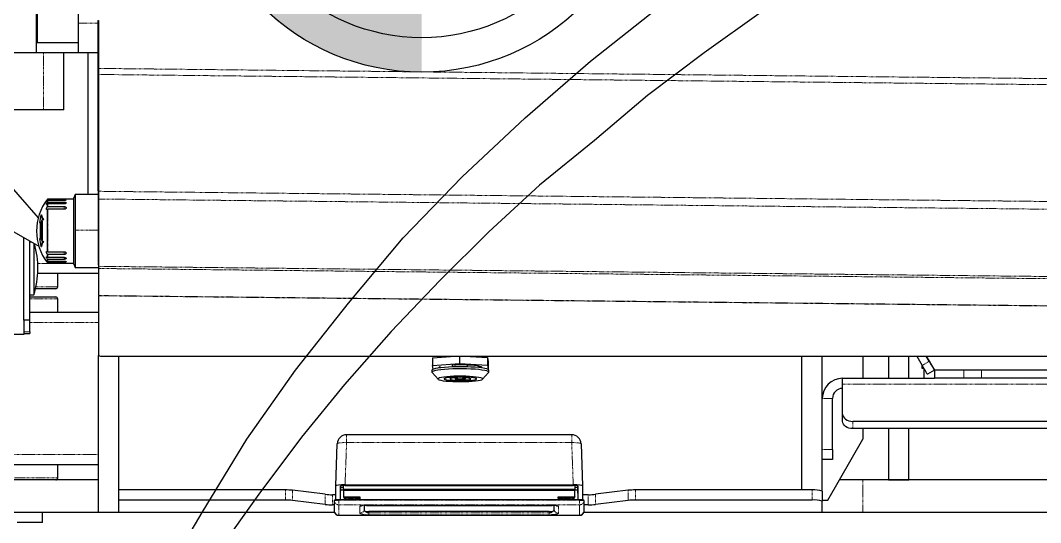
# Model space of a CAD drawing. Header units: millimetres. Extents: x -18594 to 273470, y -238787 to 48452.
# Drawn here: x 173845 to 174346, y -30699 to -30452 of the extents above; entities that cross this region are included whole.
import ezdxf

# ---------------------------------------------------------------- set-up
doc = ezdxf.new("R2010")
doc.units = ezdxf.units.MM
doc.linetypes.add('Xref AGV layout$0$PHANTOM', pattern=[2.5, 1.25, -0.25, 0.25, -0.25, 0.25, -0.25])
doc.layers.add('AM_BOR', color=4, linetype='Continuous', lineweight=25)
doc.layers.add('Xref AGV layout$0$ANNOTATION', color=5, linetype='Continuous')
doc.layers.add('Xref AGV layout$0$Ndc8_F_TurnRightModerate', color=5, linetype='Continuous', true_color=0x0000ff)
doc.layers.add('Xref AGV layout$0$Ndc8_R_TurnLeftModerate', color=1, linetype='Continuous', true_color=0xff0000)

# ---------------------------------------------------------------- blocks, each defined once
blk = doc.blocks.new('Xref AGV layout$0$SW_DOWELSYMBOL_0')
at = {"linetype": 'Continuous', "lineweight": 18}
h = blk.add_hatch(color=0, dxfattribs=at)
edge = h.paths.add_edge_path(flags=0)
edge.add_arc((0, 0), 111.46, 0, 90)
edge.add_line((0, 111.46), (0, 0))
edge.add_line((0, 0), (111.46, 0))
h = blk.add_hatch(color=0, dxfattribs=at)
edge = h.paths.add_edge_path(flags=0)
edge.add_arc((0, 0), 111.46, 180, 270)
edge.add_line((0, -111.46), (0, 0))
edge.add_line((0, 0), (-111.46, 0))
at = {"layer": 'Xref AGV layout$0$ANNOTATION', "color": 0}
blk.add_circle((0, 0), 111.46, dxfattribs=at)
blk = doc.blocks.new('Xref AGV layout$0$A$C6D3E55E3')
at = {"color": 7, "linetype": 'Continuous', "lineweight": 25}
for p, q in [((2116.75, 771.82), (2116.75, 908.3)), ((2137.25, 824.32), (2137.25, 786.47)), ((2117.25, 776.82), (2117.25, 796.82)), ((2146.9, 787.82), (2146.9, 764.22)), ((2147.25, 787.82), (2147.25, 764.22)), ((2137.25, 786.47), (2137.25, 776.82)), ((2137.25, 776.82), (2116.75, 776.82)), ((2137.25, 776.82), (2137.25, 771.82)), ((2120.25, 771.82), (1905.25, 771.82)), ((2130.25, 771.82), (2120.25, 771.82)), ((2130.25, 743.82), (2130.25, 771.82)), ((2142.25, 771.82), (2130.25, 771.82)), ((2146.9, 771.82), (2142.25, 771.82)), ((2142.25, 702.23), (2142.25, 771.82)), ((2146.94, 762.73), (2147.25, 761.24)), ((2146.94, 762.73), (2146.94, 705.27)), ((2147.25, 761.24), (2147.25, 703.78)), ((2120.25, 743.82), (1905.25, 743.82)), ((2070.87, 743.82), (2117.7, 690.79)), ((2130.25, 743.82), (2120.25, 743.82)), ((2043.25, 719.67), (2117.95, 676.79)), ((2146.94, 705.27), (2147.25, 703.78)), ((2147.1, 703.01), (2147.1, 670.26)), ((2122.16, 698.38), (2122.16, 699.19)), ((2122.16, 696.17), (2122.16, 697.49)), ((2134.95, 699.98), (2122.36, 699.98)), ((2122.36, 699.73), (2130.38, 699.73)), ((2130.38, 699.28), (2122.36, 699.28)), ((2122.36, 698.48), (2130.38, 698.48)), ((2130.38, 697.56), (2122.36, 697.56)), ((2135.88, 702.23), (2134.95, 700.23)), ((2134.95, 700.23), (2134.95, 684.6)), ((2147.1, 702.23), (2135.88, 702.23)), ((2135.88, 702.23), (2135.88, 684.64)), ((2147.18, 701.58), (2147.25, 699.98)), ((2147.25, 699.98), (2147.25, 666.88)), ((2122.16, 674.11), (2122.16, 694.89)), ((2122.36, 696.26), (2130.38, 696.26)), ((2130.38, 694.94), (2122.36, 694.94)), ((2118.29, 688.38), (2118.61, 688.38)), ((2118.74, 680.32), (2118.74, 688.59)), ((2118.99, 692.19), (2119.32, 692.19)), ((2119.25, 689.09), (2119.25, 679.86)), ((2119.59, 689.09), (2119.59, 679.86)), ((2119.83, 689.84), (2120.18, 689.84)), ((2134.95, 684.6), (2134.95, 668.24)), ((2135.88, 684.64), (2135.88, 666.24)), ((2110.5, 640.32), (2110.5, 681.07)), ((2113.5, 640.32), (2113.5, 679.35)), ((2114.41, 678.82), (2113.5, 678.82)), ((2115.5, 678.2), (2115.5, 652.82)), ((2118.29, 680.48), (2118.61, 680.48)), ((2119.83, 679.15), (2120.18, 679.15)), ((2118.99, 676.63), (2119.32, 676.63)), ((2122.16, 671.36), (2122.16, 672.77)), ((2122.36, 674.07), (2130.38, 674.07)), ((2130.38, 672.68), (2122.36, 672.68)), ((2122.16, 669.5), (2122.16, 670.4)), ((2122.36, 671.3), (2130.38, 671.3)), ((2130.38, 670.3), (2122.36, 670.3)), ((2122.36, 669.41), (2130.38, 669.41)), ((2130.38, 668.87), (2122.36, 668.87)), ((2122.36, 668.48), (2134.95, 668.48)), ((2134.95, 668.24), (2134.95, 668.23)), ((2134.95, 668.23), (2135.88, 666.23)), ((2147.1, 670.26), (2147.25, 666.88)), ((2147.22, 667.41), (2147.22, 656.41)), ((2147.25, 663.32), (2117.43, 663.32)), ((2127.25, 656.82), (2127.25, 663.32)), ((2135.88, 666.24), (2135.88, 666.23)), ((2135.88, 666.23), (2147.22, 666.23)), ((2147.24, 666.36), (2147.25, 665.82)), ((2147.25, 665.82), (2147.25, 652.5)), ((2113.5, 652.82), (2115.5, 652.82)), ((2126.25, 655.82), (2116.33, 655.82)), ((2147.22, 656.41), (2147.25, 652.5)), ((2147.25, 652.21), (2147.25, 622.95)), ((2113.5, 651.82), (2126.25, 651.82)), ((2127.25, 644.32), (2127.25, 650.82)), ((2113.5, 644.32), (2147.25, 644.32)), ((2110.5, 640.32), (2110.5, 633.32)), ((2113.5, 640.32), (2110.5, 640.32)), ((2113.5, 634.63), (2113.5, 640.32)), ((2110.5, 633.32), (2105, 633.32)), ((2110.5, 633.82), (2113.5, 633.82)), ((2113.5, 634.63), (2113.5, 633.82)), ((2147.25, 545.85), (2147.25, 622.95)), ((2149.25, 622.71), (2633.98, 622.71)), ((2157.25, 545.85), (2157.25, 622.71)), ((2311.57, 621.88), (2322.69, 622.71)), ((2315.17, 622.71), (2315.17, 622.15)), ((2321.36, 622.61), (2321.36, 622.71)), ((2324.89, 622.71), (2324.89, 619.15)), ((2327.35, 622.71), (2338.57, 621.96)), ((2328.68, 622.71), (2328.68, 622.62)), ((2335.16, 622.19), (2335.16, 622.71)), ((2335.33, 622.71), (2335.33, 622.18)), ((2493.25, 556.88), (2493.25, 622.71)), ((2503.25, 556.27), (2503.25, 622.71)), ((2523.25, 622.71), (2523.25, 611.82)), ((2535.75, 622.71), (2535.75, 611.82)), ((2545.75, 611.82), (2545.75, 622.71)), ((2549.77, 622.71), (2552.4, 618.16)), ((2555.86, 620.16), (2554.39, 622.71)), ((2554.39, 622.71), (2558.37, 615.82)), ((2311.57, 621.88), (2311.57, 618.16)), ((2311.57, 618.16), (2324.89, 619.15)), ((2311.92, 616.29), (2311.57, 618.16)), ((2315.17, 617.67), (2315.17, 616.95)), ((2321.36, 617.4), (2321.36, 618.46)), ((2324.89, 619.15), (2338.57, 618.24)), ((2328.68, 618.48), (2328.68, 617.42)), ((2335.16, 616.97), (2335.16, 617.72)), ((2338.57, 621.96), (2338.57, 618.24)), ((2338.57, 621.96), (2338.92, 620.06)), ((2338.57, 618.24), (2338.92, 616.34)), ((2338.92, 620.06), (2338.92, 616.34)), ((2552.25, 618.42), (2552.25, 616.82)), ((2311.25, 615.76), (2311.25, 614.77)), ((2311.34, 614.58), (2314.32, 611.34)), ((2323.57, 612.45), (2323.57, 612.43)), ((2323.57, 612.43), (2323.64, 612.09)), ((2323.64, 612.45), (2323.64, 612.09)), ((2326.57, 612.44), (2326.57, 612.45)), ((2326.64, 612.1), (2326.57, 612.44)), ((2336.18, 611.34), (2339.16, 614.58)), ((2338.92, 616.34), (2338.51, 616.31)), ((2339.25, 614.77), (2339.25, 615.76)), ((2552.25, 616.82), (2553.17, 616.82)), ((2553.25, 616.69), (2553.25, 611.82)), ((2558.36, 615.83), (2554.9, 613.83)), ((2557.79, 616.82), (2557.79, 616.82)), ((2558.37, 615.82), (2558.37, 611.82)), ((2572.8, 615.82), (2558.37, 615.82)), ((2581.46, 615.82), (2572.8, 615.82)), ((2655.27, 615.82), (2581.46, 615.82)), ((2317.35, 611.65), (2317.35, 611.49)), ((2322.75, 612.04), (2322.75, 611.49)), ((2323.86, 610.89), (2323.86, 611.24)), ((2323.86, 610.89), (2323.92, 610.54)), ((2323.92, 610.54), (2323.92, 611.23)), ((2326.86, 611.26), (2326.86, 610.9)), ((2326.92, 610.55), (2326.86, 610.9)), ((2327.75, 611.49), (2327.75, 612.04)), ((2333.15, 611.49), (2333.15, 611.65)), ((2513.25, 608.89), (2513.25, 611.82)), ((2513.25, 611.82), (2558.37, 611.82)), ((2513.25, 594.14), (2513.25, 608.89)), ((2572.8, 611.82), (2558.37, 611.82)), ((2581.46, 611.82), (2572.8, 611.82)), ((2655.27, 611.82), (2581.46, 611.82)), ((2508.25, 576.82), (2508.25, 601.82)), ((2513.25, 590.61), (2513.25, 594.14)), ((2961.25, 590.61), (2518.25, 590.61)), ((2961.25, 587.07), (2518.25, 587.07)), ((2523.25, 587.07), (2523.25, 581.82)), ((2535.75, 587.07), (2535.75, 561.82)), ((2545.75, 561.82), (2545.75, 587.07)), ((2380.02, 584.03), (2269.28, 584.03)), ((2263.95, 558.87), (2264.68, 579.59)), ((2384.62, 579.59), (2385.35, 558.87)), ((2505.93, 551.82), (2523.25, 581.82)), ((2508.25, 576.82), (2508.25, 571.82)), ((2147.25, 569.32), (2075.76, 569.32)), ((2127.25, 562.82), (2127.25, 569.32)), ((2508.25, 571.82), (2503.25, 571.82)), ((2147.25, 561.82), (1934.41, 561.82)), ((2263.95, 552.15), (2263.95, 558.87)), ((2266.25, 552.15), (2266.25, 558.87)), ((2266.35, 558.95), (2266.32, 558.21)), ((2266.32, 558.21), (2266.32, 558.02)), ((2266.32, 558.21), (2267.75, 558.21)), ((2266.36, 558.02), (2266.32, 556.97)), ((2267.75, 558.02), (2266.32, 558.02)), ((2266.32, 556.97), (2266.32, 556.78)), ((2266.32, 556.97), (2267.75, 556.97)), ((2267.75, 557.19), (2267.75, 559.13)), ((2381.55, 557.19), (2267.75, 557.19)), ((2267.75, 556.63), (2267.75, 557.19)), ((2268.55, 559.43), (2380.75, 559.43)), ((2268.55, 559.15), (2380.75, 559.15)), ((2381.55, 559.13), (2381.55, 557.19)), ((2381.55, 558.21), (2382.98, 558.21)), ((2382.98, 558.02), (2381.55, 558.02)), ((2381.55, 556.63), (2381.55, 557.19)), ((2381.55, 556.97), (2382.98, 556.97)), ((2382.98, 556.97), (2382.94, 558.02)), ((2382.98, 558.21), (2382.95, 558.95)), ((2382.98, 558.02), (2382.98, 558.21)), ((2382.98, 556.78), (2382.98, 556.97)), ((2383.05, 558.87), (2383.05, 552.15)), ((2385.35, 558.87), (2385.35, 552.15)), ((2523.25, 561.82), (2511.7, 561.82)), ((2731.42, 561.82), (2523.25, 561.82)), ((2535.75, 561.82), (2545.75, 561.82)), ((2239.18, 556.88), (2157.25, 556.88)), ((2157.25, 545.9), (2157.25, 551.92)), ((2239.18, 551.92), (2157.25, 551.92)), ((2258.78, 554.74), (2242.71, 556.7)), ((2263.95, 554.56), (2262.32, 554.56)), ((2383.85, 552.1), (2265.45, 552.1)), ((2267.75, 556.78), (2266.32, 556.78)), ((2381.55, 556.63), (2267.75, 556.63)), ((2267.75, 556.63), (2267.75, 553.56)), ((2267.75, 553.56), (2275.88, 553.56)), ((2267.75, 553.56), (2267.75, 553.28)), ((2267.75, 553.28), (2275.87, 553.28)), ((2268.1, 553.28), (2268.1, 552.44)), ((2274.07, 553.28), (2274.07, 552.63)), ((2275.86, 552.76), (2274.07, 552.63)), ((2274.07, 552.24), (2275.83, 552.12)), ((2275.88, 553.56), (2275.83, 552.1)), ((2373.41, 553.56), (2381.55, 553.56)), ((2373.46, 552.1), (2373.41, 553.56)), ((2373.42, 553.28), (2381.55, 553.28)), ((2373.44, 552.76), (2375.23, 552.63)), ((2373.46, 552.12), (2375.23, 552.24)), ((2375.23, 552.63), (2375.23, 553.28)), ((2381.2, 552.44), (2381.2, 553.28)), ((2382.98, 556.78), (2381.55, 556.78)), ((2381.55, 553.56), (2381.55, 556.63)), ((2381.55, 553.56), (2381.55, 553.28)), ((2388.18, 554.56), (2385.35, 554.56)), ((2407.78, 556.7), (2391.71, 554.74)), ((2498.25, 556.88), (2411.32, 556.88)), ((2498.25, 551.92), (2411.32, 551.92)), ((2503.25, 556.27), (2503.25, 551.31)), ((2258.78, 549.78), (2242.71, 551.74)), ((2263.17, 549.6), (2262.32, 549.6)), ((2263.17, 551.55), (2263.17, 546.42)), ((2277.88, 549.24), (2277.88, 546.77)), ((2279.06, 549.28), (2279.59, 549.28)), ((2279.59, 549.27), (2369.73, 549.27)), ((2369.73, 549.28), (2370.47, 549.27)), ((2371.41, 546.77), (2371.41, 549.24)), ((2386.13, 546.42), (2386.13, 551.55)), ((2388.18, 549.6), (2386.13, 549.6)), ((2407.78, 551.74), (2391.71, 549.78)), ((2503.25, 551.82), (2505.93, 551.82)), ((2503.25, 545.9), (2503.25, 551.31)), ((2147.25, 545.82), (1934.41, 545.82)), ((2119.75, 540.82), (2119.75, 545.82)), ((2157.25, 545.85), (2147.25, 545.85)), ((2147.25, 545.85), (2147.25, 545.82)), ((2157.25, 545.82), (2147.25, 545.82)), ((2157.25, 545.85), (2157.25, 545.82)), ((2263.33, 545.82), (2157.25, 545.82)), ((2263.17, 546.42), (2263.17, 546.38)), ((2265.45, 544.42), (2383.85, 544.42)), ((2368.97, 546.27), (2280.32, 546.27)), ((2503.25, 545.82), (2385.97, 545.82)), ((2386.13, 546.42), (2386.12, 546.38)), ((2503.25, 545.82), (2503.25, 545.9)), ((2523.25, 545.82), (2503.25, 545.82)), ((2727.01, 545.82), (2523.25, 545.82)), ((2119.75, 540.82), (2107.3, 540.82))]:
    blk.add_line(p, q, dxfattribs=at)
at = {"color": 8, "linetype": 'Xref AGV layout$0$PHANTOM', "lineweight": 18}
for p, q in [((2147.25, 787.82), (2146.9, 787.82)), ((2146.9, 786.47), (2137.25, 786.47)), ((2120.25, 743.82), (2120.25, 771.82)), ((2146.9, 764.22), (2147.25, 764.22)), ((2147.25, 764.22), (3142.25, 753.53)), ((3142.3, 750.55), (2147.25, 761.24)), ((2147.25, 703.78), (3144.55, 693.07)), ((2122.16, 699.63), (2122.16, 699.88)), ((2122.36, 699.73), (2122.36, 699.98)), ((2122.36, 698.48), (2122.36, 699.28)), ((2122.36, 696.26), (2122.36, 697.56)), ((2130.38, 699.73), (2130.38, 699.28)), ((2130.38, 698.48), (2130.38, 697.56)), ((3144.86, 689.27), (2147.25, 699.98)), ((2122.36, 674.07), (2122.36, 694.94)), ((2130.38, 696.26), (2130.38, 695.08)), ((2130.38, 695.08), (2130.38, 694.94)), ((2118.61, 688.73), (2118.71, 688.73)), ((2119.25, 689.09), (2119.59, 689.09)), ((2119.4, 689.48), (2119.74, 689.48)), ((2135.88, 684.64), (2147.1, 684.64)), ((2118.61, 680.16), (2118.7, 680.16)), ((2119.25, 679.86), (2119.59, 679.86)), ((2119.4, 679.47), (2119.74, 679.47)), ((2122.36, 671.3), (2122.36, 672.68)), ((2130.38, 674.07), (2130.38, 673.87)), ((2130.38, 673.87), (2130.38, 672.68)), ((2117.43, 668.32), (2134.95, 668.32)), ((2122.16, 668.58), (2122.16, 668.98)), ((2122.36, 669.41), (2122.36, 670.3)), ((2122.36, 668.49), (2122.36, 668.87)), ((2134.95, 668.49), (2122.36, 668.49)), ((2122.36, 668.48), (2122.36, 668.49)), ((2130.38, 671.3), (2130.38, 670.3)), ((2130.38, 669.41), (2130.38, 668.87)), ((2134.95, 668.24), (2135.88, 666.24)), ((2147.25, 666.88), (3149.97, 656.11)), ((3150.22, 655.04), (2147.25, 665.82)), ((2116.55, 656.82), (2127.25, 656.82)), ((2147.25, 652.5), (3156.35, 641.66)), ((3156.42, 641.55), (2147.25, 652.39)), ((2127.25, 650.82), (2113.5, 650.82)), ((2147.25, 639.32), (2113.5, 639.32)), ((2113.5, 634.63), (2110.5, 634.63)), ((2555.86, 620.16), (2552.4, 618.16)), ((2572.8, 615.82), (2572.8, 611.82)), ((2581.46, 615.82), (2581.46, 611.82)), ((2884.49, 608.89), (2513.25, 608.89)), ((2508.25, 601.82), (2503.25, 601.82)), ((2518.25, 590.61), (2518.25, 587.07)), ((2269.28, 584.03), (2269.28, 580.15)), ((2380.02, 580.15), (2380.02, 584.03)), ((2269.28, 580.15), (2268.55, 559.43)), ((2269.28, 580.15), (2380.02, 580.15)), ((2380.75, 559.43), (2380.02, 580.15)), ((1897.25, 574.32), (2147.25, 574.32)), ((2508.25, 576.82), (2503.25, 576.82)), ((2076.82, 562.82), (2127.25, 562.82)), ((2523.25, 545.82), (2523.25, 561.82)), ((2239.18, 551.92), (2239.18, 556.88)), ((2242.71, 556.7), (2242.71, 551.74)), ((2258.78, 549.78), (2258.78, 554.74)), ((2262.32, 554.56), (2262.32, 549.6)), ((2265.45, 552.1), (2265.45, 551.79)), ((2266.41, 556.78), (2266.25, 552.15)), ((2268.56, 552.23), (2268.56, 552.1)), ((2380.74, 552.23), (2380.74, 552.1)), ((2382.88, 556.78), (2383.05, 552.15)), ((2383.85, 552.1), (2383.85, 551.79)), ((2388.18, 549.6), (2388.18, 554.56)), ((2391.71, 554.74), (2391.71, 549.78)), ((2407.78, 551.74), (2407.78, 556.7)), ((2411.32, 556.88), (2411.32, 551.92)), ((2498.25, 551.92), (2498.25, 556.88)), ((2263.17, 551.55), (2263.17, 551.51)), ((2263.17, 546.38), (2263.17, 551.51)), ((2265.45, 551.79), (2265.45, 549.57)), ((2265.45, 551.79), (2383.85, 551.79)), ((2265.45, 549.57), (2383.85, 549.57)), ((2265.45, 544.44), (2265.45, 549.57)), ((2275.81, 545.48), (2275.81, 548.82)), ((2279.59, 549.29), (2369.73, 549.29)), ((2279.59, 549.29), (2279.59, 549.27)), ((2369.73, 549.27), (2369.73, 549.29)), ((2373.48, 548.83), (2373.48, 545.48)), ((2383.85, 551.79), (2383.85, 549.57)), ((2383.85, 549.57), (2383.85, 544.44)), ((2386.12, 551.51), (2386.13, 551.55)), ((2386.12, 551.51), (2386.12, 546.38)), ((2263.3, 545.9), (2157.25, 545.9)), ((2383.85, 544.44), (2265.45, 544.44)), ((2265.45, 544.42), (2265.45, 544.44)), ((2280.32, 546.27), (2280.3, 545.57)), ((2280.3, 544.71), (2280.3, 545.57)), ((2368.99, 545.57), (2280.3, 545.57)), ((2368.99, 544.71), (2280.3, 544.71)), ((2368.97, 546.27), (2368.99, 545.57)), ((2368.99, 544.71), (2368.99, 545.57)), ((2383.85, 544.42), (2383.85, 544.44)), ((2503.25, 545.9), (2386, 545.9))]:
    blk.add_line(p, q, dxfattribs=at)
at = {"color": 7, "linetype": 'Continuous', "lineweight": 25, "flags": 128}
for points in [[(2339.25, 615.76), (2339.22, 615.87), (2338.9, 616.14), (2338.22, 616.4), (2337.21, 616.65), (2335.89, 616.87), (2334.29, 617.06), (2332.46, 617.22), (2330.44, 617.35), (2328.29, 617.43), (2326.06, 617.46), (2323.81, 617.46), (2321.59, 617.41), (2319.47, 617.32), (2317.5, 617.18), (2315.73, 617.01), (2314.21, 616.81), (2312.97, 616.58), (2312.05, 616.33), (2311.47, 616.06), (2311.25, 615.79), (2311.25, 615.76)], [(2315.07, 616.93), (2314.82, 617.1), (2314.77, 617.34), (2315.09, 617.57), (2315.17, 617.61)], [(2321.82, 618.46), (2323.09, 618.5), (2325.01, 618.53)], [(2325.01, 618.53), (2326.94, 618.51), (2328.82, 618.45), (2330.57, 618.35), (2332.14, 618.22), (2333.48, 618.04), (2334.54, 617.85), (2335.28, 617.63), (2335.68, 617.4), (2335.72, 617.16), (2335.42, 616.93)], [(2554.9, 613.83), (2554.85, 613.91), (2554.71, 614.16), (2554.48, 614.56), (2554.17, 615.1), (2553.79, 615.75), (2553.35, 616.5), (2552.89, 617.31), (2552.4, 618.16)], [(2555.86, 620.16), (2556.35, 619.31), (2556.82, 618.5), (2557.25, 617.75), (2557.63, 617.1), (2557.94, 616.56), (2558.17, 616.16), (2558.31, 615.91), (2558.36, 615.83)], [(2339.16, 614.58), (2339.18, 614.6), (2339.22, 614.88), (2338.9, 615.15), (2338.22, 615.41), (2337.21, 615.66), (2335.89, 615.88), (2334.29, 616.07), (2332.46, 616.23), (2330.44, 616.35), (2328.29, 616.43), (2326.06, 616.47), (2323.81, 616.47), (2321.59, 616.42), (2319.47, 616.32), (2317.5, 616.19), (2315.73, 616.02), (2314.21, 615.82), (2312.97, 615.59), (2312.05, 615.34), (2311.47, 615.07), (2311.25, 614.8), (2311.34, 614.58)], [(2325.5, 610.15), (2327.46, 610.18), (2329.35, 610.25), (2331.1, 610.36), (2332.67, 610.5), (2334, 610.68), (2335.05, 610.89), (2335.78, 611.11), (2336.18, 611.34), (2336.22, 611.58), (2335.91, 611.82), (2335.26, 612.05), (2334.29, 612.26), (2333.02, 612.44), (2331.51, 612.6), (2329.8, 612.71), (2327.93, 612.79), (2325.99, 612.83), (2324.01, 612.83), (2322.08, 612.78), (2320.25, 612.69), (2318.58, 612.56), (2317.13, 612.4), (2315.93, 612.21), (2315.04, 611.99), (2314.47, 611.76), (2314.25, 611.52), (2314.38, 611.28), (2314.87, 611.05), (2315.68, 610.83), (2316.81, 610.63), (2318.2, 610.46), (2319.82, 610.33), (2321.62, 610.23), (2323.53, 610.17), (2325.5, 610.15)], [(2325.43, 610.52), (2327.14, 610.55), (2328.77, 610.62), (2330.23, 610.73), (2331.46, 610.88), (2332.4, 611.06), (2333, 611.25), (2333.24, 611.46), (2333.11, 611.67), (2332.61, 611.87), (2331.77, 612.06), (2330.62, 612.22), (2329.22, 612.34), (2327.63, 612.42), (2325.93, 612.46), (2324.2, 612.46), (2322.52, 612.41), (2320.97, 612.32), (2319.62, 612.19), (2318.53, 612.02), (2317.75, 611.83), (2317.33, 611.63), (2317.27, 611.42), (2317.59, 611.21), (2318.27, 611.02), (2319.27, 610.85), (2320.55, 610.7), (2322.05, 610.6), (2323.71, 610.54), (2325.43, 610.52)], [(2323.57, 612.43), (2321.98, 612.37), (2320.54, 612.27), (2319.31, 612.13), (2318.35, 611.96), (2317.69, 611.77), (2317.38, 611.57), (2317.41, 611.37), (2317.8, 611.17), (2318.53, 610.99), (2319.55, 610.83), (2320.83, 610.69), (2322.31, 610.6), (2323.92, 610.54)], [(2323.64, 612.09), (2322.33, 612.01), (2321.26, 611.89), (2320.51, 611.74), (2320.13, 611.57), (2320.17, 611.39), (2320.61, 611.22), (2321.41, 611.07), (2322.53, 610.96), (2323.86, 610.89)], [(2326.92, 610.55), (2328.51, 610.62), (2329.95, 610.72), (2331.19, 610.86), (2332.15, 611.03), (2332.81, 611.21), (2333.12, 611.41), (2333.08, 611.62), (2332.69, 611.82), (2331.97, 612), (2330.94, 612.16), (2329.66, 612.29), (2328.18, 612.39), (2326.57, 612.44)], [(2326.86, 610.9), (2328.16, 610.98), (2329.23, 611.1), (2329.99, 611.25), (2330.36, 611.42), (2330.33, 611.6), (2329.89, 611.77), (2329.08, 611.91), (2327.97, 612.03), (2326.64, 612.1)], [(2327.75, 611.5), (2327.54, 611.62), (2326.98, 611.71), (2326.15, 611.78), (2325.19, 611.8), (2324.24, 611.77), (2323.44, 611.7), (2322.92, 611.6), (2322.75, 611.49), (2322.96, 611.37), (2323.52, 611.27), (2324.34, 611.21), (2325.3, 611.19), (2326.26, 611.21), (2327.06, 611.28), (2327.58, 611.38), (2327.75, 611.5)], [(2513.25, 594.14), (2513.34, 593.45), (2513.63, 592.79), (2514.09, 592.18), (2514.71, 591.64), (2515.47, 591.2), (2516.33, 590.88), (2517.27, 590.68), (2518.25, 590.61)], [(2518.25, 587.07), (2517.27, 587.14), (2516.33, 587.34), (2515.47, 587.67), (2514.71, 588.11), (2514.09, 588.64), (2513.63, 589.26), (2513.34, 589.92), (2513.25, 590.61)], [(2274.07, 552.63), (2273.36, 552.73), (2272.39, 552.8), (2271.3, 552.83), (2270.2, 552.8), (2269.24, 552.73), (2268.53, 552.63), (2268.15, 552.5), (2268.15, 552.37), (2268.53, 552.24), (2269.24, 552.14), (2269.74, 552.1)], [(2271.3, 552.26), (2270.76, 552.28), (2270.31, 552.31), (2270, 552.37), (2269.9, 552.44), (2270, 552.5), (2270.31, 552.56), (2270.76, 552.59), (2271.3, 552.61), (2271.83, 552.59), (2272.29, 552.56), (2272.59, 552.5), (2272.7, 552.44), (2272.59, 552.37), (2272.29, 552.31), (2271.83, 552.28), (2271.3, 552.26)], [(2272.86, 552.1), (2273.36, 552.14), (2274.07, 552.24)], [(2379.56, 552.1), (2380.06, 552.14), (2380.77, 552.24), (2381.15, 552.37), (2381.15, 552.5), (2380.77, 552.63), (2380.06, 552.73), (2379.09, 552.8), (2378, 552.83), (2376.9, 552.8), (2375.94, 552.73), (2375.23, 552.63), (2375.23, 552.63)], [(2375.23, 552.24), (2375.94, 552.14), (2376.44, 552.1)], [(2378, 552.26), (2377.46, 552.28), (2377.01, 552.31), (2376.7, 552.37), (2376.6, 552.44), (2376.7, 552.5), (2377.01, 552.56), (2377.46, 552.59), (2378, 552.61), (2378.53, 552.59), (2378.99, 552.56), (2379.29, 552.5), (2379.4, 552.44), (2379.29, 552.37), (2378.99, 552.31), (2378.53, 552.28), (2378, 552.26)], [(2386.13, 551.55), (2386.12, 551.57), (2386.12, 551.6)]]:
    blk.add_lwpolyline(points, dxfattribs=at)
at = {"color": 8, "linetype": 'Xref AGV layout$0$PHANTOM', "lineweight": 18, "flags": 128}
for points in [[(2264.68, 579.59), (2264.77, 579.72), (2265.03, 579.85), (2265.46, 579.96), (2266.03, 580.05), (2266.72, 580.11), (2267.52, 580.15), (2268.38, 580.16), (2269.28, 580.15)], [(2380.02, 580.15), (2380.92, 580.16), (2381.78, 580.15), (2382.57, 580.11), (2383.27, 580.05), (2383.84, 579.96), (2384.26, 579.85), (2384.53, 579.72), (2384.62, 579.59)]]:
    blk.add_lwpolyline(points, dxfattribs=at)
at = {"color": 7, "linetype": 'Continuous', "lineweight": 25}
for centre, radius, start, end in [((2142.55, 684.23), 25.7, 142.4801, 217.5199), ((2122.36, 699.73), 0.25, 90, 142.4801), ((2141.61, 686.05), 23.44, 164.816, 174.2976), ((2125.92, 681.74), 10.11, 136.2699, 138.9753), ((2126.5, 693.56), 7.63, 190.3647, 209.1678), ((2126.75, 693.57), 7.55, 190.5191, 209.5527), ((2128.21, 679.3), 13.46, 128.5061, 130.8811), ((2128.53, 679.18), 13.54, 128.0815, 130.4638), ((2074.25, 665.82), 43.25, 342.5077, 16.4428), ((2141.98, 682.82), 23.81, 185.6541, 195.0622), ((2125.2, 687.12), 9.59, 223.8432, 226.5528), ((2125.48, 687.16), 9.59, 224.2182, 225.3325), ((2127.44, 675.2), 8.57, 152.5683, 170.3736), ((2127.68, 675.2), 8.48, 152.1998, 170.2314), ((2127.63, 689.96), 13.33, 231.9017, 234.2113), ((2127.92, 690.06), 13.37, 232.3057, 234.6297), ((2122.36, 668.73), 0.25, 217.5199, 270), ((2126.25, 656.82), 1, 270, 0), ((2126.25, 650.82), 1, 0, 90), ((2148.76, 626.99), 4.31, 249.5471, 276.5554), ((2513.25, 601.82), 10, 90, 180), ((2513.25, 601.82), 5, 90, 180), ((2269.28, 579.43), 4.6, 90, 177.9763), ((2380.02, 579.43), 4.6, 2.0237, 90), ((2126.25, 562.82), 1, 270, 0), ((2499.48, 546.16), 10.78, 69.5465, 96.557), ((2239.39, 525.97), 30.91, 83.8275, 90.3934), ((2239.39, 521.03), 30.89, 83.8257, 90.3952), ((2262.11, 585.45), 30.89, 263.8256, 270.3953), ((2388.39, 585.45), 30.89, 269.6048, 276.1743), ((2411.11, 525.97), 30.91, 89.6066, 96.1725), ((2411.11, 521.03), 30.89, 89.6047, 96.1744), ((2499.48, 541.2), 10.78, 69.5465, 96.557), ((2262.11, 580.49), 30.89, 263.8256, 270.3953), ((2263.47, 551.55), 0.299, 89.7735, 179.8024), ((2388.39, 580.49), 30.89, 269.6048, 276.1743), ((2265.45, 546.72), 2.3, 188.7333, 270), ((2383.85, 546.72), 2.3, 270, 351.2467)]:
    blk.add_arc(centre, radius, start, end, dxfattribs=at)
at = {"color": 8, "linetype": 'Xref AGV layout$0$PHANTOM', "lineweight": 18}
for centre, radius, start, end in [((2265.44, 551.86), 2.29, 188.8792, 270.1713), ((2275.81, 551.14), 2.31, 269.9908, 299.5149), ((2373.48, 551.14), 2.31, 240.5279, 270.0182), ((2383.86, 551.86), 2.29, 269.8285, 351.1211), ((2265.44, 546.73), 2.29, 188.8792, 270.1713), ((2275.82, 547.78), 2.3, 269.9017, 333.9419), ((2373.48, 547.78), 2.3, 206.0581, 270.0983), ((2383.86, 546.73), 2.29, 269.8285, 351.1211)]:
    blk.add_arc(centre, radius, start, end, dxfattribs=at)
at = {"color": 7, "linetype": 'Continuous', "lineweight": 25}
for centre, major_axis, ratio, start_param, end_param in [((2268.55, 558.87), (4.6, 0), 0.121869, 1.572033, 3.141611), ((2268.55, 558.87), (2.3, 0), 0.121869, 1.572033, 3.141611), ((2380.75, 558.87), (4.6, 0), 0.121869, 6.283167, 7.852745), ((2380.75, 558.87), (2.3, 0), 0.121869, 6.283167, 7.852745), ((2268.55, 552.16), (4.6, 0), 0.121869, 3.141574, 3.382732), ((2268.55, 552.16), (2.3, 0), 0.121869, 3.141574, 3.356358), ((2380.75, 552.16), (2.3, 0), 0.121869, 6.06842, 6.283204), ((2380.75, 552.16), (4.6, 0), 0.121869, 6.04598, 6.283204), ((2280.38, 546.67), (2.3, 0.01), 0.172189, 3.753439, 4.686955), ((2368.92, 546.67), (2.3, -0.01), 0.172189, 4.737823, 5.671121)]:
    blk.add_ellipse(centre, major_axis=major_axis, ratio=ratio, start_param=start_param, end_param=end_param, dxfattribs=at)
for points, knots in [([(2146.9, 764.22), (2146.9, 764.07), (2146.9, 763.94), (2146.91, 763.75), (2146.91, 763.69), (2146.91, 763.6), (2146.91, 763.57), (2146.91, 763.51), (2146.91, 763.48), (2146.92, 763.25), (2146.93, 763), (2146.94, 762.73)], [0, 0, 0, 0, 0.25, 0.25, 0.375, 0.375, 0.4375, 0.4375, 0.5, 0.5, 1, 1, 1, 1]), ([(2147.25, 764.22), (2147.25, 764.12), (2147.25, 763.94), (2147.25, 763.67), (2147.25, 763.41), (2147.25, 763.17), (2147.25, 762.93), (2147.25, 762.63), (2147.25, 762.24), (2147.25, 761.75), (2147.25, 761.41), (2147.25, 761.24)], [0, 0, 0, 0, 0.091115, 0.179128, 0.264039, 0.345848, 0.424556, 0.500163, 0.649421, 0.816032, 1, 1, 1, 1]), ([(2146.94, 705.27), (2146.96, 704.87), (2146.98, 704.43), (2147.01, 704.13), (2147.02, 704.1)], [0, 0, 0, 0, 0.900443, 1, 1, 1, 1]), ([(2147.02, 704.11), (2147.05, 703.71), (2147.11, 702.9), (2147.16, 702.03), (2147.18, 701.58)], [0, 0, 0, 0, 0.476099, 1, 1, 1, 1]), ([(2147.25, 703.78), (2147.25, 703.69), (2147.25, 703.51), (2147.25, 703.25), (2147.25, 702.99), (2147.25, 702.75), (2147.25, 702.51), (2147.25, 702.28), (2147.25, 702.05), (2147.25, 701.84), (2147.25, 701.58), (2147.25, 701.28), (2147.25, 700.94), (2147.25, 700.61), (2147.25, 700.28), (2147.25, 700.09), (2147.25, 699.98)], [0, 0, 0, 0, 0.058211, 0.115772, 0.172682, 0.228941, 0.284551, 0.339511, 0.393821, 0.447482, 0.500494, 0.590765, 0.68585, 0.78575, 0.890467, 1, 1, 1, 1]), ([(2122.16, 699.19), (2122.07, 699.09), (2121.91, 698.91), (2121.75, 698.78), (2121.67, 698.77), (2121.68, 698.84), (2121.74, 698.99), (2121.86, 699.19), (2122.01, 699.41), (2122.12, 699.57), (2122.16, 699.63)], [0, 0, 0, 0, 0.196084, 0.324158, 0.453061, 0.563754, 0.666921, 0.777317, 0.905879, 1, 1, 1, 1]), ([(2122.16, 697.49), (2122.07, 697.42), (2121.91, 697.29), (2121.75, 697.25), (2121.67, 697.32), (2121.68, 697.47), (2121.74, 697.67), (2121.86, 697.91), (2122.01, 698.16), (2122.12, 698.32), (2122.16, 698.38)], [0, 0, 0, 0, 0.196087, 0.32418, 0.453063, 0.56375, 0.666928, 0.777317, 0.905879, 1, 1, 1, 1]), ([(2122.16, 699.63), (2122.18, 699.65), (2122.2, 699.68), (2122.25, 699.71), (2122.31, 699.73), (2122.34, 699.73), (2122.36, 699.73)], [0, 0, 0, 0, 0.253716, 0.503942, 0.75238, 1, 1, 1, 1]), ([(2122.36, 699.28), (2122.34, 699.28), (2122.31, 699.28), (2122.25, 699.26), (2122.2, 699.23), (2122.18, 699.21), (2122.16, 699.19)], [0, 0, 0, 0, 0.247619, 0.49603, 0.746255, 1, 1, 1, 1]), ([(2122.16, 698.38), (2122.18, 698.4), (2122.2, 698.43), (2122.25, 698.46), (2122.31, 698.48), (2122.34, 698.48), (2122.36, 698.48)], [0, 0, 0, 0, 0.253739, 0.503915, 0.752387, 1, 1, 1, 1]), ([(2122.36, 697.56), (2122.34, 697.56), (2122.31, 697.56), (2122.25, 697.54), (2122.2, 697.52), (2122.18, 697.5), (2122.16, 697.49)], [0, 0, 0, 0, 0.247618, 0.496063, 0.746328, 1, 1, 1, 1]), ([(2130.38, 699.73), (2130.49, 699.73), (2130.71, 699.73), (2131, 699.7), (2131.22, 699.65), (2131.34, 699.58), (2131.36, 699.51), (2131.27, 699.43), (2131.07, 699.36), (2130.8, 699.3), (2130.56, 699.28), (2130.41, 699.28), (2130.38, 699.28)], [0, 0, 0, 0, 0.108379, 0.216783, 0.324806, 0.432028, 0.538404, 0.644326, 0.750501, 0.857398, 0.965166, 1, 1, 1, 1]), ([(2130.38, 698.48), (2130.49, 698.48), (2130.71, 698.47), (2131, 698.4), (2131.22, 698.29), (2131.34, 698.15), (2131.36, 697.99), (2131.27, 697.84), (2131.07, 697.7), (2130.8, 697.6), (2130.56, 697.57), (2130.41, 697.56), (2130.38, 697.56)], [0, 0, 0, 0, 0.108377, 0.216785, 0.324811, 0.432038, 0.538409, 0.644327, 0.750498, 0.857405, 0.965165, 1, 1, 1, 1]), ([(2122.16, 694.89), (2122.07, 694.85), (2121.91, 694.78), (2121.75, 694.83), (2121.67, 694.98), (2121.68, 695.19), (2121.74, 695.44), (2121.86, 695.7), (2122.01, 695.96), (2122.12, 696.11), (2122.16, 696.17)], [0, 0, 0, 0, 0.1960696, 0.3241494, 0.453042, 0.5637413, 0.6669339, 0.7773152, 0.9058824, 1, 1, 1, 1]), ([(2122.16, 696.17), (2122.18, 696.18), (2122.2, 696.21), (2122.25, 696.24), (2122.31, 696.26), (2122.34, 696.26), (2122.36, 696.26)], [0, 0, 0, 0, 0.253742, 0.503964, 0.752394, 1, 1, 1, 1]), ([(2122.16, 694.89), (2122.18, 694.9), (2122.22, 694.92), (2122.28, 694.93), (2122.33, 694.94), (2122.36, 694.94)], [0, 0, 0, 0, 0.368715, 0.621387, 1, 1, 1, 1]), ([(2130.38, 696.26), (2130.49, 696.26), (2130.71, 696.24), (2131, 696.13), (2131.22, 695.97), (2131.34, 695.77), (2131.36, 695.54), (2131.27, 695.32), (2131.07, 695.13), (2130.8, 694.99), (2130.56, 694.94), (2130.41, 694.94), (2130.38, 694.94)], [0, 0, 0, 0, 0.108377, 0.216782, 0.324807, 0.432041, 0.538405, 0.64433, 0.750501, 0.857401, 0.965164, 1, 1, 1, 1]), ([(2118.61, 688.73), (2118.62, 688.74), (2118.66, 688.77), (2118.7, 688.76), (2118.73, 688.71), (2118.74, 688.64), (2118.74, 688.6), (2118.74, 688.59)], [0, 0, 0, 0, 0.2349361, 0.470146, 0.6956415, 0.902618, 1, 1, 1, 1]), ([(2119.4, 689.48), (2119.38, 689.46), (2119.35, 689.42), (2119.3, 689.32), (2119.27, 689.22), (2119.26, 689.13), (2119.25, 689.1), (2119.25, 689.09)], [0, 0, 0, 0, 0.252986, 0.506717, 0.742072, 0.949925, 1, 1, 1, 1]), ([(2119.59, 689.09), (2119.59, 689.12), (2119.59, 689.18), (2119.62, 689.27), (2119.65, 689.36), (2119.69, 689.43), (2119.73, 689.47), (2119.74, 689.48)], [0, 0, 0, 0, 0.188485, 0.376585, 0.573204, 0.790587, 1, 1, 1, 1]), ([(2118.74, 680.32), (2118.74, 680.29), (2118.74, 680.23), (2118.72, 680.17), (2118.69, 680.13), (2118.65, 680.13), (2118.62, 680.15), (2118.61, 680.16)], [0, 0, 0, 0, 0.189817, 0.379476, 0.575372, 0.786478, 1, 1, 1, 1]), ([(2119.25, 679.86), (2119.26, 679.83), (2119.26, 679.77), (2119.28, 679.68), (2119.31, 679.59), (2119.36, 679.52), (2119.39, 679.49), (2119.4, 679.47)], [0, 0, 0, 0, 0.189199, 0.378049, 0.575169, 0.792607, 1, 1, 1, 1]), ([(2119.74, 679.47), (2119.72, 679.49), (2119.68, 679.53), (2119.63, 679.62), (2119.6, 679.73), (2119.59, 679.81), (2119.59, 679.85), (2119.59, 679.86)], [0, 0, 0, 0, 0.25406, 0.508862, 0.74459, 0.951891, 1, 1, 1, 1]), ([(2122.16, 672.77), (2122.07, 672.9), (2121.91, 673.13), (2121.75, 673.49), (2121.67, 673.78), (2121.68, 673.99), (2121.74, 674.12), (2121.86, 674.19), (2122.01, 674.18), (2122.12, 674.13), (2122.16, 674.11)], [0, 0, 0, 0, 0.1960879, 0.3241574, 0.4530332, 0.5637553, 0.6669259, 0.7772904, 0.9058654, 1, 1, 1, 1]), ([(2122.36, 674.07), (2122.33, 674.07), (2122.28, 674.07), (2122.22, 674.09), (2122.18, 674.1), (2122.16, 674.11)], [0, 0, 0, 0, 0.3786007, 0.6313688, 1, 1, 1, 1]), ([(2122.36, 672.68), (2122.34, 672.68), (2122.31, 672.68), (2122.25, 672.7), (2122.2, 672.73), (2122.18, 672.76), (2122.16, 672.77)], [0, 0, 0, 0, 0.2476451, 0.4961386, 0.7463187, 1, 1, 1, 1]), ([(2130.38, 674.07), (2130.49, 674.06), (2130.71, 674.04), (2131, 673.92), (2131.22, 673.73), (2131.34, 673.5), (2131.36, 673.27), (2131.27, 673.05), (2131.07, 672.86), (2130.8, 672.73), (2130.56, 672.68), (2130.41, 672.68), (2130.38, 672.68)], [0, 0, 0, 0, 0.108379, 0.216767, 0.324819, 0.432039, 0.538403, 0.644336, 0.750507, 0.857399, 0.965164, 1, 1, 1, 1]), ([(2122.16, 670.4), (2122.07, 670.54), (2121.91, 670.78), (2121.75, 671.11), (2121.67, 671.35), (2121.68, 671.5), (2121.74, 671.57), (2121.86, 671.56), (2122.01, 671.49), (2122.12, 671.4), (2122.16, 671.36)], [0, 0, 0, 0, 0.196079, 0.324157, 0.453055, 0.563753, 0.666942, 0.777321, 0.905874, 1, 1, 1, 1]), ([(2122.16, 668.98), (2122.07, 669.11), (2121.91, 669.34), (2121.75, 669.63), (2121.67, 669.8), (2121.68, 669.88), (2121.74, 669.88), (2121.86, 669.8), (2122.01, 669.66), (2122.12, 669.55), (2122.16, 669.5)], [0, 0, 0, 0, 0.196076, 0.324171, 0.453041, 0.563757, 0.666902, 0.777313, 0.90588, 1, 1, 1, 1]), ([(2122.16, 671.36), (2122.18, 671.36), (2122.2, 671.34), (2122.25, 671.32), (2122.31, 671.3), (2122.34, 671.3), (2122.36, 671.3)], [0, 0, 0, 0, 0.253743, 0.503931, 0.752417, 1, 1, 1, 1]), ([(2122.36, 670.3), (2122.34, 670.3), (2122.31, 670.31), (2122.25, 670.33), (2122.2, 670.36), (2122.18, 670.39), (2122.16, 670.4)], [0, 0, 0, 0, 0.2476222, 0.4961173, 0.7462791, 1, 1, 1, 1]), ([(2122.16, 669.5), (2122.18, 669.48), (2122.2, 669.46), (2122.25, 669.43), (2122.31, 669.42), (2122.34, 669.41), (2122.36, 669.41)], [0, 0, 0, 0, 0.253634, 0.503953, 0.752339, 1, 1, 1, 1]), ([(2122.36, 668.87), (2122.34, 668.88), (2122.31, 668.88), (2122.25, 668.9), (2122.2, 668.93), (2122.18, 668.96), (2122.16, 668.98)], [0, 0, 0, 0, 0.247592, 0.496045, 0.746258, 1, 1, 1, 1]), ([(2130.38, 671.3), (2130.49, 671.29), (2130.71, 671.28), (2131, 671.19), (2131.22, 671.05), (2131.34, 670.88), (2131.36, 670.71), (2131.27, 670.56), (2131.07, 670.43), (2130.8, 670.34), (2130.56, 670.3), (2130.41, 670.3), (2130.38, 670.3)], [0, 0, 0, 0, 0.108381, 0.216774, 0.324802, 0.432042, 0.538379, 0.64434, 0.750499, 0.857394, 0.965165, 1, 1, 1, 1]), ([(2130.38, 669.41), (2130.49, 669.41), (2130.71, 669.4), (2131, 669.35), (2131.22, 669.27), (2131.34, 669.17), (2131.36, 669.08), (2131.27, 669), (2131.07, 668.93), (2130.8, 668.89), (2130.56, 668.88), (2130.41, 668.87), (2130.38, 668.87)], [0, 0, 0, 0, 0.108382, 0.216782, 0.324812, 0.432038, 0.538407, 0.644323, 0.750507, 0.857403, 0.965166, 1, 1, 1, 1]), ([(2147.18, 668.45), (2147.19, 668.27), (2147.2, 667.89), (2147.22, 667.35), (2147.24, 666.79), (2147.24, 666.52), (2147.24, 666.36)], [0, 0, 0, 0, 0.1916188, 0.4125129, 0.6768441, 1, 1, 1, 1]), ([(2147.25, 666.88), (2147.25, 666.83), (2147.25, 666.74), (2147.25, 666.6), (2147.25, 666.47), (2147.25, 666.34), (2147.25, 666.22), (2147.25, 666.1), (2147.25, 665.99), (2147.25, 665.9), (2147.25, 665.84), (2147.25, 665.82)], [0, 0, 0, 0, 0.0931245, 0.1907457, 0.2928634, 0.3994779, 0.510589, 0.6261967, 0.7463012, 0.8709023, 1, 1, 1, 1]), ([(2265.45, 552.09), (2265.28, 552.09), (2264.96, 552.09), (2264.38, 552.06), (2263.78, 551.99), (2263.29, 551.84), (2263.21, 551.67), (2263.17, 551.59)], [0, 0, 0, 0, 0.1455596, 0.2846462, 0.5444226, 0.783483, 1, 1, 1, 1]), ([(2263.47, 551.85), (2263.5, 551.88), (2263.56, 551.95), (2264.02, 552.03), (2264.67, 552.08), (2265.19, 552.09), (2265.45, 552.09)], [0, 0, 0, 0, 0.249993, 0.500002, 0.749997, 1, 1, 1, 1]), ([(2386.12, 551.59), (2386.1, 551.64), (2386.05, 551.79), (2385.8, 551.9), (2385.43, 551.98), (2385.01, 552.04), (2384.47, 552.08), (2384.06, 552.09), (2383.85, 552.09)], [0, 0, 0, 0, 0.136426, 0.35148, 0.487398, 0.641096, 0.812082, 1, 1, 1, 1]), ([(2383.85, 552.09), (2384.11, 552.09), (2384.63, 552.08), (2385.27, 552.03), (2385.68, 551.96), (2385.73, 551.91), (2385.75, 551.9)], [0, 0, 0, 0, 0.286231, 0.572456, 0.858695, 1, 1, 1, 1]), ([(2277.88, 546.77), (2277.94, 546.67), (2278.02, 546.56), (2278.42, 546.45), (2278.5, 546.43)], [0, 0, 0, 0, 0.813415, 1, 1, 1, 1]), ([(2370.8, 546.43), (2371.02, 546.5), (2371.37, 546.61), (2371.4, 546.73), (2371.41, 546.77)], [0, 0, 0, 0, 0.631025, 1, 1, 1, 1])]:
    blk.add_open_spline(points, degree=3, knots=knots, dxfattribs=at)
at = {"color": 8, "linetype": 'Xref AGV layout$0$PHANTOM', "lineweight": 18}
for points, knots in [([(2263.17, 551.51), (2263.21, 551.55), (2263.28, 551.62), (2263.8, 551.71), (2264.55, 551.77), (2265.15, 551.78), (2265.45, 551.79)], [0, 0, 0, 0, 0.249999, 0.5, 0.750003, 1, 1, 1, 1]), ([(2275.81, 548.82), (2275.87, 548.88), (2275.97, 549.01), (2276.7, 549.14), (2277.46, 549.21), (2278.34, 549.27), (2279.09, 549.28), (2279.59, 549.29)], [0, 0, 0, 0, 0.2497567, 0.4994465, 0.6248745, 0.7503529, 1, 1, 1, 1]), ([(2369.73, 549.29), (2370.23, 549.28), (2370.97, 549.27), (2371.85, 549.21), (2372.61, 549.14), (2373.33, 549.01), (2373.43, 548.89), (2373.48, 548.83)], [0, 0, 0, 0, 0.2496814, 0.375124, 0.5005918, 0.7502636, 1, 1, 1, 1]), ([(2383.85, 551.79), (2384.15, 551.78), (2384.74, 551.77), (2385.49, 551.71), (2386.02, 551.62), (2386.09, 551.55), (2386.12, 551.51)], [0, 0, 0, 0, 0.249997, 0.500002, 0.750002, 1, 1, 1, 1]), ([(2280.3, 544.71), (2279.94, 544.71), (2279.23, 544.72), (2278.27, 544.78), (2277.47, 544.87), (2276.64, 545.01), (2275.95, 545.22), (2275.86, 545.39), (2275.81, 545.48)], [0, 0, 0, 0, 0.124806, 0.249829, 0.374775, 0.500086, 0.749873, 1, 1, 1, 1]), ([(2280.3, 545.57), (2280.21, 545.57), (2280.03, 545.58), (2279.67, 545.63), (2279.07, 545.85), (2278.71, 546.15), (2278.53, 546.39), (2278.5, 546.43)], [0, 0, 0, 0, 0.091918, 0.188282, 0.396466, 0.88664, 1, 1, 1, 1]), ([(2370.8, 546.43), (2370.76, 546.39), (2370.58, 546.15), (2370.22, 545.85), (2369.63, 545.63), (2369.27, 545.58), (2369.08, 545.57), (2368.99, 545.57)], [0, 0, 0, 0, 0.113337, 0.603401, 0.811679, 0.907981, 1, 1, 1, 1]), ([(2373.48, 545.48), (2373.44, 545.39), (2373.34, 545.22), (2372.66, 545.01), (2371.83, 544.87), (2371.03, 544.78), (2370.07, 544.72), (2369.35, 544.71), (2368.99, 544.71)], [0, 0, 0, 0, 0.250131, 0.499945, 0.625205, 0.750138, 0.875176, 1, 1, 1, 1])]:
    blk.add_open_spline(points, degree=3, knots=knots, dxfattribs=at)
at = {"layer": 'Xref AGV layout$0$ANNOTATION', "color": 1}
blk.add_circle((2306.25, 873.82), 94.5, dxfattribs=at)
blk.add_blockref('Xref AGV layout$0$SW_DOWELSYMBOL_0', (2306.25, 873.82), dxfattribs=at)
blk = doc.blocks.new('Xref AGV layout$0$AGV single fwd')
at = {"rotation": 180}
blk.add_blockref('Xref AGV layout$0$A$C6D3E55E3', (37023.03, -236789.55), dxfattribs=at)
blk = doc.blocks.new('Xref AGV layout')
at = {"layer": 'Xref AGV layout$0$Ndc8_F_TurnRightModerate'}
blk.add_lwpolyline([(173913, -30730), (173934, -30694), (173956, -30658), (173980, -30624), (174006, -30591), (174006, -30591), (174033, -30559), (174062, -30529), (174093, -30500), (174125, -30472), (174158, -30446), (174193, -30420), (174229, -30396), (174266, -30374), (174304, -30352), (174343, -30332), (174383, -30312)], dxfattribs=at)
at = {"layer": 'Xref AGV layout$0$Ndc8_R_TurnLeftModerate'}
blk.add_lwpolyline([(174357, -30359), (174326, -30376), (174296, -30393), (174267, -30411), (174267, -30411), (174237, -30429), (174209, -30448), (174181, -30468), (174153, -30489), (174127, -30511), (174100, -30533), (174075, -30556), (174051, -30580), (174027, -30605), (174004, -30631), (173983, -30657), (173962, -30685), (173942, -30713)], dxfattribs=at)
at = {"rotation": 180}
blk.add_blockref('Xref AGV layout$0$AGV single fwd', (208758.83, -268029.38), dxfattribs=at)

msp = doc.modelspace()

# ---------------------------------------------------------------- block references
at = {"layer": 'AM_BOR'}
msp.add_blockref('Xref AGV layout', (0, 0), dxfattribs=at)

doc.saveas('drawing.dxf')
